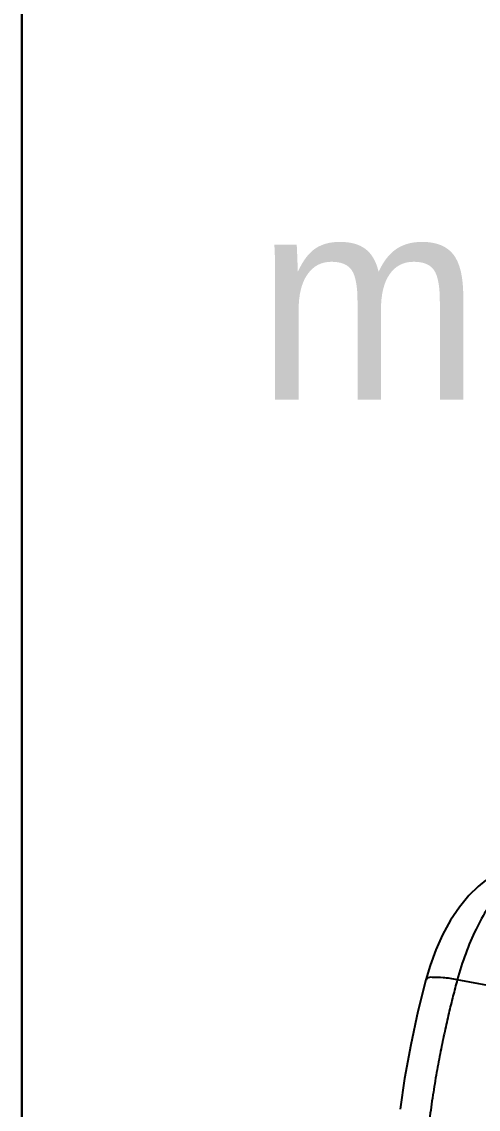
# Model space of a CAD drawing. Header units: millimetres. Extents: x -2947 to 97, y -3022 to 322.
# Drawn here: x -1417.6 to -1388.7, y -2007.6 to -1938.7 of the extents above; entities that cross this region are included whole.
import ezdxf
from ezdxf.enums import TextEntityAlignment as Align

# ---------------------------------------------------------------- set-up
doc = ezdxf.new("R2010")
doc.units = ezdxf.units.MM
doc.layers.get('0').update_dxf_attribs({"linetype": 'CONTINUOUS'})
doc.layers.get('Defpoints').update_dxf_attribs({"linetype": 'CONTINUOUS'})
doc.layers.add('text', color=212, linetype='CONTINUOUS', lineweight=20)

msp = doc.modelspace()

# ---------------------------------------------------------------- linework, layer by layer
at = {"color": 7}
for p, q in [((-1388.718, -1993.485), (-1389.303, -1994.053)), ((-1388.242, -1993.072), (-1388.718, -1993.485)), ((-1389.303, -1994.053), (-1389.913, -1994.789)), ((-1389.913, -1994.789), (-1390.473, -1995.623)), ((-1390.473, -1995.623), (-1390.972, -1996.537)), ((-1390.972, -1996.537), (-1391.404, -1997.504)), ((-1391.404, -1997.504), (-1391.764, -1998.49)), ((-1391.764, -1998.49), (-1392.033, -1999.39)), ((-1392.033, -1999.39), (-1392.538, -2001.403)), ((-1307.106, -2015.159), (-1390.044, -1999.386)), ((-1392.538, -2001.403), (-1392.994, -2003.522)), ((-1392.994, -2003.522), (-1393.378, -2005.655)), ((-1393.378, -2005.655), (-1393.663, -2007.593))]:
    msp.add_line(p, q, dxfattribs=at)
for points, start_tangent, end_tangent in [([(-1386.417, -1992.875), (-1387.287, -1993.732), (-1388.109, -1994.851), (-1388.858, -1996.196), (-1389.51, -1997.724), (-1390.044, -1999.386)], (-0.777354, -0.629063), (-0.264665, -0.96434)), ([(-1390.044, -1999.386), (-1390.942, -1999.262), (-1391.603, -1999.238), (-1391.97, -1999.316), (-1392.008, -1999.396)], (-0.985561, 0.169323), (-0.251607, -0.967829)), ([(-1390.044, -1999.386), (-1390.318, -2000.433), (-1390.58, -2001.507), (-1390.842, -2002.67), (-1391.101, -2003.923), (-1391.35, -2005.262), (-1391.586, -2006.69), (-1391.804, -2008.227)], (-0.261204, -0.965284), (-0.129303, -0.991605))]:
    msp.add_spline(points, degree=3, dxfattribs=dict(at, start_tangent=start_tangent, end_tangent=end_tangent))
at = {"layer": 'Defpoints'}
for p, q in [((-1417.61, -1689.383), (-1417.61, -2056.462)), ((-1417.61, -2056.462), (-1417.61, -1689.383))]:
    msp.add_line(p, q, dxfattribs=at)

# ---------------------------------------------------------------- texts
at = {"layer": 'text', "color": 1}
msp.add_text('m', height=12.768, dxfattribs=at).set_placement((-1402.761, -1949.87), align=Align.TOP_LEFT)

doc.saveas('drawing.dxf')
